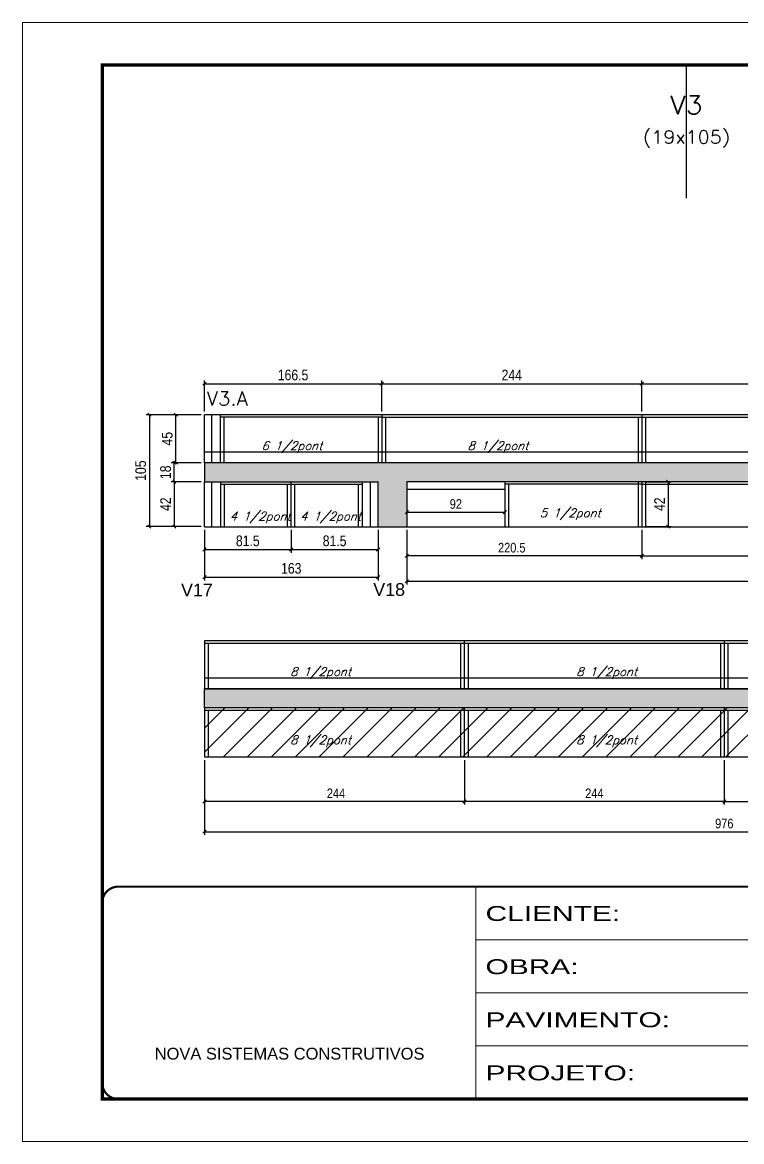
# Model space of a CAD drawing. Extents: x -10448 to -1189, y -11772 to 17235.
# Drawn here: x -5680 to -5005, y 14646 to 15696 of the extents above; entities that cross this region are included whole.
import ezdxf
from ezdxf.enums import TextEntityAlignment as Align

# ---------------------------------------------------------------- set-up
doc = ezdxf.new("R2010")
doc.units = 0
for name, pattern in [('CONTINUO', [0]), ('DASHED', [0.75, 0.5, -0.25]), ('HIDDEN', [0.375, 0.25, -0.125])]:
    doc.linetypes.add(name, pattern=pattern)
for name, color, linetype in [('5', 5, 'Continuous'), ('COTA', 241, 'Continuous'), ('Painéis', 200, 'Continuous'), ('Reaproveitamento', 251, 'Continuous'), ('SARR_2.2x7', 40, 'Continuous'), ('SARR_3.5x7', 81, 'Continuous'), ('texto', 7, 'Continuous'), ('Texto de Titulo', 7, 'Continuous'), ('Texto Qtd Sarr', 242, 'Continuous')]:
    doc.layers.add(name, color=color, linetype=linetype)
for name, color, linetype, lineweight in [('Folhas', 255, 'Continuous', 9), ('SARRAFO DE PRESSAO', 251, 'DASHED', 9), ('Texto Seção', 7, 'Continuous', 15)]:
    doc.layers.add(name, color=color, linetype=linetype, lineweight=lineweight)
doc.styles.add('ARIAL', font='arial.ttf')
doc.styles.add('COTA TECNICA', font='techl___.ttf', dxfattribs={"height": 10})
doc.styles.add('COTA TECNICA-50', font='techl___.ttf', dxfattribs={"height": 9})
doc.styles.add('REGUA-120', font='ROMANS.shx', dxfattribs={"height": 15})
doc.styles.add('Romans', font='romans.shx')
doc.styles.get("Standard").update_dxf_attribs({"font": 'arial.ttf'})
doc.styles.add('Tecnologia', font='')
doc.styles.get('Tecnologia').set_extended_font_data('Forgotten Futurist')
doc.dimstyles.new('COTA PAINEL-50', dxfattribs={"dimtxt": 9, "dimasz": 3, "dimexe": 3, "dimexo": 3, "dimgap": 3, "dimtad": 1, "dimdec": 1, "dimzin": 12, "dimdsep": 46, "dimtxsty": 'COTA TECNICA-50', "dimblk1": 'OBLIQUE', "dimblk2": 'OBLIQUE', "dimsah": 1, "dimcen": 0.9, "dimclrd": 4, "dimclre": 4, "dimclrt": 240, "dimadec": 1, "dimazin": 3, "dimtfac": 1, "dimtdec": 1, "dimtmove": 0, "dimatfit": 3, "dimfxl": 1, "dimtolj": 1, "dimtzin": 12, "dimarcsym": 0})
doc.dimstyles.new('PAINEL', dxfattribs={"dimtxt": 10, "dimasz": 3, "dimexe": 3, "dimexo": 3, "dimgap": 3, "dimtad": 1, "dimdec": 1, "dimzin": 12, "dimdsep": 46, "dimtxsty": 'COTA TECNICA', "dimblk1": 'OBLIQUE', "dimblk2": 'OBLIQUE', "dimsah": 1, "dimcen": 0.9, "dimclrd": 4, "dimclre": 4, "dimclrt": 240, "dimadec": 1, "dimazin": 3, "dimtfac": 1, "dimtdec": 1, "dimtmove": 0, "dimatfit": 3, "dimfxl": 1, "dimtolj": 1, "dimtzin": 12, "dimarcsym": 0})

# ---------------------------------------------------------------- blocks, each defined once
blk = doc.blocks.new('9999999999')
at = {"color": 30, "linetype": 'CONTINUO'}
for p, q in [((98564.6, 34230.2), (98564.6, 34429.4)), ((98564.6, 34379.6), (99584, 34379.6)), ((98564.6, 34329.8), (99488, 34329.8)), ((98564.6, 34280), (99488, 34280))]:
    blk.add_line(p, q, dxfattribs=at)
at = {"color": 30, "linetype": 'CONTINUO', "const_width": 2}
blk.add_lwpolyline([(99584, 34230.2), (99584, 34414.4, 0.414214), (99569, 34429.4), (98229, 34429.4, 0.414214), (98214, 34414.4), (98214, 34245.2, 0.414214), (98229, 34230.2), (99584, 34230.2)], format="xyb", dxfattribs=at)
at = {"layer": 'Folhas'}
blk.add_lwpolyline([(98139, 34190.2), (99624, 34190.2), (99624, 35240.2), (98139, 35240.2)], close=True, dxfattribs=at)
at = {"layer": 'Folhas', "color": 30, "const_width": 3}
blk.add_lwpolyline([(98214, 34230.2), (99584, 34230.2), (99584, 35200.2), (98214, 35200.2)], close=True, dxfattribs=at)
at = {"color": 7, "linetype": 'Continuous', "ltscale": 5, "style": 'ARIAL'}
blk.add_text('NOVA SISTEMAS CONSTRUTIVOS', height=11.059, dxfattribs=at).set_placement((98263.2, 34267.2))
at = {"layer": 'Folhas', "color": 7, "style": 'Tecnologia', "width": 1.5}
for s, p in [('CLIENTE:', (98573.7, 34397.2)), ('OBRA:', (98573.7, 34347.3)), ('PAVIMENTO:', (98573.7, 34297.5)), ('PROJETO:', (98573.7, 34247.7))]:
    blk.add_text(s, height=14, dxfattribs=at).set_placement(p)
blk = doc.blocks.new('titulo1')
at = {"layer": 'Defpoints', "color": 252, "linetype": 'HIDDEN', "ltscale": 2}
blk.add_line((0, 0), (0, 125), dxfattribs=at)
at = {"layer": 'Defpoints', "style": 'Romans', "oblique": 15}
blk.add_attdef('FOLHA', text='', height=10, dxfattribs=at).set_placement((0, 15.6), align=Align.MIDDLE_CENTER)
at = {"layer": 'Texto Qtd Sarr', "color": 3, "style": 'Romans', "oblique": 15}
for tag, height, p in [('TITULO', 17, (0, 71.4)), ('SEÇÃO', 12, (0, 41.5))]:
    blk.add_attdef(tag, text='', height=height, dxfattribs=at).set_placement(p, align=Align.MIDDLE_CENTER)
blk = doc.blocks.new('_Oblique')
at = {"color": 0, "linetype": 'ByBlock', "lineweight": -2}
blk.add_line((-0.5, -0.5), (0.5, 0.5), dxfattribs=at)
blk = doc.blocks.new('*D97')
at = {"layer": 'COTA', "color": 4, "linetype": 'ByBlock', "lineweight": -2, "transparency": 16777216}
for p, q in [((-5508.9, 15219.6), (-5508.9, 15172.2)), ((-5345.9, 15219.6), (-5345.9, 15172.2)), ((-5508.9, 15175.2), (-5345.9, 15175.2))]:
    blk.add_line(p, q, dxfattribs=at)
at = {"layer": 'Defpoints', "color": 0, "linetype": 'ByBlock', "transparency": 16777216}
for p in [(-5508.9, 15222.6), (-5345.9, 15222.6), (-5345.9, 15175.2)]:
    blk.add_point(p, dxfattribs=at)
at = {"layer": 'COTA', "color": 4, "linetype": 'ByBlock', "lineweight": -2, "transparency": 16777216, "xscale": 3, "yscale": 3, "zscale": 3, "rotation": 180}
blk.add_blockref('_Oblique', (-5508.9, 15175.2), dxfattribs=at)
at = {"layer": 'COTA', "color": 4, "linetype": 'ByBlock', "lineweight": -2, "transparency": 16777216, "xscale": 3, "yscale": 3, "zscale": 3}
blk.add_blockref('_Oblique', (-5345.9, 15175.2), dxfattribs=at)
at = {"layer": 'COTA', "color": 240, "linetype": 'ByBlock', "transparency": 16777216, "insert": (-5427.4, 15183.4), "char_height": 10, "attachment_point": 5, "style": 'COTA TECNICA'}
blk.add_mtext('\\A1;163', dxfattribs=at)
blk = doc.blocks.new('*D85')
at = {"layer": 'COTA', "color": 4, "linetype": 'ByBlock', "lineweight": -2, "transparency": 16777216}
for p, q in [((-5511.9, 15264.6), (-5540.2, 15264.6)), ((-5537.2, 15264.6), (-5537.2, 15222.6)), ((-5511.9, 15222.6), (-5540.2, 15222.6))]:
    blk.add_line(p, q, dxfattribs=at)
at = {"layer": 'Defpoints', "color": 0, "linetype": 'ByBlock', "transparency": 16777216}
for p in [(-5508.9, 15264.6), (-5537.2, 15222.6), (-5508.9, 15222.6)]:
    blk.add_point(p, dxfattribs=at)
at = {"layer": 'COTA', "color": 4, "linetype": 'ByBlock', "lineweight": -2, "transparency": 16777216, "xscale": 3, "yscale": 3, "zscale": 3}
for p, rotation in [((-5537.2, 15264.6), 90), ((-5537.2, 15222.6), 270)]:
    blk.add_blockref('_Oblique', p, dxfattribs=dict(at, rotation=rotation))
at = {"layer": 'COTA', "color": 240, "linetype": 'ByBlock', "transparency": 16777216, "insert": (-5545.3, 15243.6), "char_height": 10, "attachment_point": 5, "rotation": 90, "style": 'COTA TECNICA'}
blk.add_mtext('\\A1;42', dxfattribs=at)
blk = doc.blocks.new('*D86')
at = {"layer": 'COTA', "color": 4, "linetype": 'ByBlock', "lineweight": -2, "transparency": 16777216}
for p, q in [((-5511.9, 15282.6), (-5540.2, 15282.6)), ((-5537.2, 15264.6), (-5537.2, 15282.6)), ((-5511.9, 15264.6), (-5540.2, 15264.6))]:
    blk.add_line(p, q, dxfattribs=at)
at = {"layer": 'Defpoints', "color": 0, "linetype": 'ByBlock', "transparency": 16777216}
for p in [(-5537.2, 15282.6), (-5508.9, 15282.6), (-5508.9, 15264.6)]:
    blk.add_point(p, dxfattribs=at)
at = {"layer": 'COTA', "color": 4, "linetype": 'ByBlock', "lineweight": -2, "transparency": 16777216, "xscale": 3, "yscale": 3, "zscale": 3}
for p, rotation in [((-5537.2, 15282.6), 90), ((-5537.2, 15264.6), 270)]:
    blk.add_blockref('_Oblique', p, dxfattribs=dict(at, rotation=rotation))
at = {"layer": 'COTA', "color": 240, "linetype": 'ByBlock', "transparency": 16777216, "insert": (-5545.3, 15273.6), "char_height": 10, "attachment_point": 5, "rotation": 90, "style": 'COTA TECNICA'}
blk.add_mtext('\\A1;18', dxfattribs=at)
blk = doc.blocks.new('*D87')
at = {"layer": 'COTA', "color": 4, "linetype": 'ByBlock', "lineweight": -2, "transparency": 16777216}
for p, q in [((-5511.9, 15327.6), (-5563.6, 15327.6)), ((-5560.6, 15327.6), (-5560.6, 15222.6)), ((-5511.9, 15222.6), (-5563.6, 15222.6))]:
    blk.add_line(p, q, dxfattribs=at)
at = {"layer": 'Defpoints', "color": 0, "linetype": 'ByBlock', "transparency": 16777216}
for p in [(-5508.9, 15327.6), (-5560.6, 15222.6), (-5508.9, 15222.6)]:
    blk.add_point(p, dxfattribs=at)
at = {"layer": 'COTA', "color": 4, "linetype": 'ByBlock', "lineweight": -2, "transparency": 16777216, "xscale": 3, "yscale": 3, "zscale": 3}
for p, rotation in [((-5560.6, 15327.6), 90), ((-5560.6, 15222.6), 270)]:
    blk.add_blockref('_Oblique', p, dxfattribs=dict(at, rotation=rotation))
at = {"layer": 'COTA', "color": 240, "linetype": 'ByBlock', "transparency": 16777216, "insert": (-5568.7, 15275.1), "char_height": 10, "attachment_point": 5, "rotation": 90, "style": 'COTA TECNICA'}
blk.add_mtext('\\A1;105', dxfattribs=at)
blk = doc.blocks.new('*D88')
at = {"layer": 'COTA', "color": 4, "linetype": 'ByBlock', "lineweight": -2, "transparency": 16777216}
for p, q in [((-5098.4, 15219.6), (-5098.4, 15192.2)), ((-4854.4, 15219.6), (-4854.4, 15192.2)), ((-5098.4, 15195.2), (-4854.4, 15195.2))]:
    blk.add_line(p, q, dxfattribs=at)
at = {"layer": 'Defpoints', "color": 0, "linetype": 'ByBlock', "transparency": 16777216}
for p in [(-5098.4, 15222.6), (-4854.4, 15222.6), (-4854.4, 15195.2)]:
    blk.add_point(p, dxfattribs=at)
at = {"layer": 'COTA', "color": 4, "linetype": 'ByBlock', "lineweight": -2, "transparency": 16777216, "xscale": 3, "yscale": 3, "zscale": 3, "rotation": 180}
blk.add_blockref('_Oblique', (-5098.4, 15195.2), dxfattribs=at)
at = {"layer": 'COTA', "color": 4, "linetype": 'ByBlock', "lineweight": -2, "transparency": 16777216, "xscale": 3, "yscale": 3, "zscale": 3}
blk.add_blockref('_Oblique', (-4854.4, 15195.2), dxfattribs=at)
at = {"layer": 'COTA', "color": 240, "linetype": 'ByBlock', "transparency": 16777216, "insert": (-4976.4, 15202.8), "char_height": 9, "attachment_point": 5, "style": 'COTA TECNICA-50'}
blk.add_mtext('\\A1;244', dxfattribs=at)
blk = doc.blocks.new('*D89')
at = {"layer": 'COTA', "color": 4, "linetype": 'ByBlock', "lineweight": -2, "transparency": 16777216}
for p, q in [((-5318.9, 15219.6), (-5318.9, 15192.2)), ((-5098.4, 15219.6), (-5098.4, 15192.2)), ((-5098.4, 15195.2), (-5318.9, 15195.2))]:
    blk.add_line(p, q, dxfattribs=at)
at = {"layer": 'Defpoints', "color": 0, "linetype": 'ByBlock', "transparency": 16777216}
for p in [(-5318.9, 15222.6), (-5098.4, 15222.6), (-5318.9, 15195.2)]:
    blk.add_point(p, dxfattribs=at)
at = {"layer": 'COTA', "color": 4, "linetype": 'ByBlock', "lineweight": -2, "transparency": 16777216, "xscale": 3, "yscale": 3, "zscale": 3, "rotation": 180}
blk.add_blockref('_Oblique', (-5318.9, 15195.2), dxfattribs=at)
at = {"layer": 'COTA', "color": 4, "linetype": 'ByBlock', "lineweight": -2, "transparency": 16777216, "xscale": 3, "yscale": 3, "zscale": 3}
blk.add_blockref('_Oblique', (-5098.4, 15195.2), dxfattribs=at)
at = {"layer": 'COTA', "color": 240, "linetype": 'ByBlock', "transparency": 16777216, "insert": (-5220.4, 15202.8), "char_height": 9, "attachment_point": 5, "style": 'COTA TECNICA-50'}
blk.add_mtext('\\A1;220.5', dxfattribs=at)
blk = doc.blocks.new('*D90')
at = {"layer": 'COTA', "color": 4, "linetype": 'ByBlock', "lineweight": -2, "transparency": 16777216}
for p, q in [((-5508.9, 15003.6), (-5508.9, 14961.8)), ((-5264.9, 15003.6), (-5264.9, 14961.8)), ((-5264.9, 14964.8), (-5508.9, 14964.8))]:
    blk.add_line(p, q, dxfattribs=at)
at = {"layer": 'Defpoints', "color": 0, "linetype": 'ByBlock', "transparency": 16777216}
for p in [(-5508.9, 15006.6), (-5264.9, 15006.6), (-5508.9, 14964.8)]:
    blk.add_point(p, dxfattribs=at)
at = {"layer": 'COTA', "color": 4, "linetype": 'ByBlock', "lineweight": -2, "transparency": 16777216, "xscale": 3, "yscale": 3, "zscale": 3, "rotation": 180}
blk.add_blockref('_Oblique', (-5508.9, 14964.8), dxfattribs=at)
at = {"layer": 'COTA', "color": 4, "linetype": 'ByBlock', "lineweight": -2, "transparency": 16777216, "xscale": 3, "yscale": 3, "zscale": 3}
blk.add_blockref('_Oblique', (-5264.9, 14964.8), dxfattribs=at)
at = {"layer": 'COTA', "color": 240, "linetype": 'ByBlock', "transparency": 16777216, "insert": (-5385.4, 14972.4), "char_height": 9, "attachment_point": 5, "style": 'COTA TECNICA-50'}
blk.add_mtext('\\A1;244', dxfattribs=at)
blk = doc.blocks.new('*D91')
at = {"layer": 'COTA', "color": 4, "linetype": 'ByBlock', "lineweight": -2, "transparency": 16777216}
for p, q in [((-5020.9, 15003.6), (-5020.9, 14961.8)), ((-4776.9, 15003.6), (-4776.9, 14961.8)), ((-5020.9, 14964.8), (-4776.9, 14964.8))]:
    blk.add_line(p, q, dxfattribs=at)
at = {"layer": 'Defpoints', "color": 0, "linetype": 'ByBlock', "transparency": 16777216}
for p in [(-5020.9, 15006.6), (-4776.9, 15006.6), (-4776.9, 14964.8)]:
    blk.add_point(p, dxfattribs=at)
at = {"layer": 'COTA', "color": 4, "linetype": 'ByBlock', "lineweight": -2, "transparency": 16777216, "xscale": 3, "yscale": 3, "zscale": 3, "rotation": 180}
blk.add_blockref('_Oblique', (-5020.9, 14964.8), dxfattribs=at)
at = {"layer": 'COTA', "color": 4, "linetype": 'ByBlock', "lineweight": -2, "transparency": 16777216, "xscale": 3, "yscale": 3, "zscale": 3}
blk.add_blockref('_Oblique', (-4776.9, 14964.8), dxfattribs=at)
at = {"layer": 'COTA', "color": 240, "linetype": 'ByBlock', "transparency": 16777216, "insert": (-4898.9, 14972.4), "char_height": 9, "attachment_point": 5, "style": 'COTA TECNICA-50'}
blk.add_mtext('\\A1;244', dxfattribs=at)
blk = doc.blocks.new('*D92')
at = {"layer": 'COTA', "color": 4, "linetype": 'ByBlock', "lineweight": -2, "transparency": 16777216}
for p, q in [((-5264.9, 15003.6), (-5264.9, 14961.8)), ((-5020.9, 15003.6), (-5020.9, 14961.8)), ((-5020.9, 14964.8), (-5264.9, 14964.8))]:
    blk.add_line(p, q, dxfattribs=at)
at = {"layer": 'Defpoints', "color": 0, "linetype": 'ByBlock', "transparency": 16777216}
for p in [(-5264.9, 15006.6), (-5020.9, 15006.6), (-5264.9, 14964.8)]:
    blk.add_point(p, dxfattribs=at)
at = {"layer": 'COTA', "color": 4, "linetype": 'ByBlock', "lineweight": -2, "transparency": 16777216, "xscale": 3, "yscale": 3, "zscale": 3, "rotation": 180}
blk.add_blockref('_Oblique', (-5264.9, 14964.8), dxfattribs=at)
at = {"layer": 'COTA', "color": 4, "linetype": 'ByBlock', "lineweight": -2, "transparency": 16777216, "xscale": 3, "yscale": 3, "zscale": 3}
blk.add_blockref('_Oblique', (-5020.9, 14964.8), dxfattribs=at)
at = {"layer": 'COTA', "color": 240, "linetype": 'ByBlock', "transparency": 16777216, "insert": (-5142.9, 14972.4), "char_height": 9, "attachment_point": 5, "style": 'COTA TECNICA-50'}
blk.add_mtext('\\A1;244', dxfattribs=at)
blk = doc.blocks.new('*D99')
at = {"layer": 'COTA', "color": 4, "linetype": 'ByBlock', "lineweight": -2, "transparency": 16777216}
for p, q in [((-5508.9, 15003.6), (-5508.9, 14933.4)), ((-4532.9, 15003.6), (-4532.9, 14933.4)), ((-5508.9, 14936.4), (-4532.9, 14936.4))]:
    blk.add_line(p, q, dxfattribs=at)
at = {"layer": 'Defpoints', "color": 0, "linetype": 'ByBlock', "transparency": 16777216}
for p in [(-5508.9, 15006.6), (-4532.9, 15006.6), (-4532.9, 14936.4)]:
    blk.add_point(p, dxfattribs=at)
at = {"layer": 'COTA', "color": 4, "linetype": 'ByBlock', "lineweight": -2, "transparency": 16777216, "xscale": 3, "yscale": 3, "zscale": 3, "rotation": 180}
blk.add_blockref('_Oblique', (-5508.9, 14936.4), dxfattribs=at)
at = {"layer": 'COTA', "color": 4, "linetype": 'ByBlock', "lineweight": -2, "transparency": 16777216, "xscale": 3, "yscale": 3, "zscale": 3}
blk.add_blockref('_Oblique', (-4532.9, 14936.4), dxfattribs=at)
at = {"layer": 'COTA', "color": 240, "linetype": 'ByBlock', "transparency": 16777216, "insert": (-5020.9, 14944), "char_height": 9, "attachment_point": 5, "style": 'COTA TECNICA-50'}
blk.add_mtext('\\A1;976', dxfattribs=at)
blk = doc.blocks.new('*D100')
at = {"layer": 'COTA', "color": 4, "linetype": 'ByBlock', "lineweight": -2, "transparency": 16777216}
for p, q in [((-5318.9, 15219.6), (-5318.9, 15168.3)), ((-4366.4, 15215.6), (-4366.4, 15168.3)), ((-5318.9, 15171.3), (-4366.4, 15171.3))]:
    blk.add_line(p, q, dxfattribs=at)
at = {"layer": 'Defpoints', "color": 0, "linetype": 'ByBlock', "transparency": 16777216}
for p in [(-5318.9, 15222.6), (-4366.4, 15218.6), (-4366.4, 15171.3)]:
    blk.add_point(p, dxfattribs=at)
at = {"layer": 'COTA', "color": 4, "linetype": 'ByBlock', "lineweight": -2, "transparency": 16777216, "xscale": 3, "yscale": 3, "zscale": 3, "rotation": 180}
blk.add_blockref('_Oblique', (-5318.9, 15171.3), dxfattribs=at)
at = {"layer": 'COTA', "color": 4, "linetype": 'ByBlock', "lineweight": -2, "transparency": 16777216, "xscale": 3, "yscale": 3, "zscale": 3}
blk.add_blockref('_Oblique', (-4366.4, 15171.3), dxfattribs=at)
at = {"layer": 'COTA', "color": 240, "linetype": 'ByBlock', "transparency": 16777216, "insert": (-4842.7, 15178.9), "char_height": 9, "attachment_point": 5, "style": 'COTA TECNICA-50'}
blk.add_mtext('\\A1;952.5', dxfattribs=at)
blk = doc.blocks.new('*D103')
at = {"layer": 'COTA', "color": 4, "linetype": 'ByBlock', "lineweight": -2, "transparency": 16777216}
for p, q in [((-5318.9, 15240.6), (-5318.9, 15233.2)), ((-5318.9, 15236.2), (-5226.9, 15236.2)), ((-5226.9, 15238.6), (-5226.9, 15233.2))]:
    blk.add_line(p, q, dxfattribs=at)
at = {"layer": 'Defpoints', "color": 0, "linetype": 'ByBlock', "transparency": 16777216}
for p in [(-5318.9, 15243.6), (-5226.9, 15241.6), (-5226.9, 15236.2)]:
    blk.add_point(p, dxfattribs=at)
at = {"layer": 'COTA', "color": 4, "linetype": 'ByBlock', "lineweight": -2, "transparency": 16777216, "xscale": 3, "yscale": 3, "zscale": 3, "rotation": 180}
blk.add_blockref('_Oblique', (-5318.9, 15236.2), dxfattribs=at)
at = {"layer": 'COTA', "color": 4, "linetype": 'ByBlock', "lineweight": -2, "transparency": 16777216, "xscale": 3, "yscale": 3, "zscale": 3}
blk.add_blockref('_Oblique', (-5226.9, 15236.2), dxfattribs=at)
at = {"layer": 'COTA', "color": 240, "linetype": 'ByBlock', "transparency": 16777216, "insert": (-5272.9, 15243.8), "char_height": 9, "attachment_point": 5, "style": 'COTA TECNICA-50'}
blk.add_mtext('\\A1;92', dxfattribs=at)
blk = doc.blocks.new('*D104')
at = {"layer": 'COTA', "color": 4, "lineweight": -2, "transparency": 16777216}
for p, q in [((-5508.9, 15219.6), (-5508.9, 15198.1)), ((-5427.4, 15219.6), (-5427.4, 15198.1)), ((-5508.9, 15201.1), (-5427.4, 15201.1))]:
    blk.add_line(p, q, dxfattribs=at)
at = {"layer": 'Defpoints', "color": 0, "transparency": 16777216}
for p in [(-5508.9, 15222.6), (-5427.4, 15222.6), (-5427.4, 15201.1)]:
    blk.add_point(p, dxfattribs=at)
at = {"layer": 'COTA', "color": 4, "lineweight": -2, "transparency": 16777216, "xscale": 3, "yscale": 3, "zscale": 3, "rotation": 180}
blk.add_blockref('_Oblique', (-5508.9, 15201.1), dxfattribs=at)
at = {"layer": 'COTA', "color": 4, "lineweight": -2, "transparency": 16777216, "xscale": 3, "yscale": 3, "zscale": 3}
blk.add_blockref('_Oblique', (-5427.4, 15201.1), dxfattribs=at)
at = {"layer": 'COTA', "color": 240, "transparency": 16777216, "insert": (-5468.2, 15209.2), "char_height": 10, "attachment_point": 5, "style": 'COTA TECNICA'}
blk.add_mtext('\\A1;81.5', dxfattribs=at)
blk = doc.blocks.new('*D105')
at = {"layer": 'COTA', "color": 4, "lineweight": -2, "transparency": 16777216}
for p, q in [((-5427.4, 15219.6), (-5427.4, 15198.1)), ((-5345.9, 15219.6), (-5345.9, 15198.1)), ((-5427.4, 15201.1), (-5345.9, 15201.1))]:
    blk.add_line(p, q, dxfattribs=at)
at = {"layer": 'Defpoints', "color": 0, "transparency": 16777216}
for p in [(-5427.4, 15222.6), (-5345.9, 15222.6), (-5345.9, 15201.1)]:
    blk.add_point(p, dxfattribs=at)
at = {"layer": 'COTA', "color": 4, "lineweight": -2, "transparency": 16777216, "xscale": 3, "yscale": 3, "zscale": 3, "rotation": 180}
blk.add_blockref('_Oblique', (-5427.4, 15201.1), dxfattribs=at)
at = {"layer": 'COTA', "color": 4, "lineweight": -2, "transparency": 16777216, "xscale": 3, "yscale": 3, "zscale": 3}
blk.add_blockref('_Oblique', (-5345.9, 15201.1), dxfattribs=at)
at = {"layer": 'COTA', "color": 240, "transparency": 16777216, "insert": (-5386.7, 15209.2), "char_height": 10, "attachment_point": 5, "style": 'COTA TECNICA'}
blk.add_mtext('\\A1;81.5', dxfattribs=at)
blk = doc.blocks.new('*D119')
at = {"layer": 'COTA', "color": 4, "lineweight": -2, "transparency": 16777216}
for p, q in [((-5511.9, 15327.6), (-5538.7, 15327.6)), ((-5535.7, 15282.6), (-5535.7, 15327.6)), ((-5511.9, 15282.6), (-5538.7, 15282.6))]:
    blk.add_line(p, q, dxfattribs=at)
at = {"layer": 'Defpoints', "color": 0, "transparency": 16777216}
for p in [(-5535.7, 15327.6), (-5508.9, 15327.6), (-5508.9, 15282.6)]:
    blk.add_point(p, dxfattribs=at)
at = {"layer": 'COTA', "color": 4, "lineweight": -2, "transparency": 16777216, "xscale": 3, "yscale": 3, "zscale": 3}
for p, rotation in [((-5535.7, 15327.6), 90), ((-5535.7, 15282.6), 270)]:
    blk.add_blockref('_Oblique', p, dxfattribs=dict(at, rotation=rotation))
at = {"layer": 'COTA', "color": 240, "transparency": 16777216, "insert": (-5543.8, 15305.1), "char_height": 10, "attachment_point": 5, "rotation": 90, "style": 'COTA TECNICA'}
blk.add_mtext('\\A1;45', dxfattribs=at)
blk = doc.blocks.new('*D124')
at = {"layer": 'COTA', "color": 4, "lineweight": -2, "transparency": 16777216}
for p, q in [((-5095.4, 15264.6), (-5070.7, 15264.6)), ((-5073.7, 15264.6), (-5073.7, 15222.6)), ((-5095.4, 15222.6), (-5070.7, 15222.6))]:
    blk.add_line(p, q, dxfattribs=at)
at = {"layer": 'Defpoints', "color": 0, "transparency": 16777216}
for p in [(-5098.4, 15264.6), (-5098.4, 15222.6), (-5073.7, 15222.6)]:
    blk.add_point(p, dxfattribs=at)
at = {"layer": 'COTA', "color": 4, "lineweight": -2, "transparency": 16777216, "xscale": 3, "yscale": 3, "zscale": 3}
for p, rotation in [((-5073.7, 15264.6), 90), ((-5073.7, 15222.6), 270)]:
    blk.add_blockref('_Oblique', p, dxfattribs=dict(at, rotation=rotation))
at = {"layer": 'COTA', "color": 240, "transparency": 16777216, "insert": (-5081.7, 15243.6), "char_height": 10, "attachment_point": 5, "rotation": 90, "style": 'COTA TECNICA'}
blk.add_mtext('\\A1;42', dxfattribs=at)
blk = doc.blocks.new('*D125')
at = {"layer": 'COTA', "color": 4, "lineweight": -2, "transparency": 16777216}
for p, q in [((-5508.9, 15330.6), (-5508.9, 15359.7)), ((-5508.9, 15356.7), (-5342.4, 15356.7)), ((-5342.4, 15330.6), (-5342.4, 15359.7))]:
    blk.add_line(p, q, dxfattribs=at)
at = {"layer": 'Defpoints', "color": 0, "transparency": 16777216}
for p in [(-5342.4, 15356.7), (-5508.9, 15327.6), (-5342.4, 15327.6)]:
    blk.add_point(p, dxfattribs=at)
at = {"layer": 'COTA', "color": 4, "lineweight": -2, "transparency": 16777216, "xscale": 3, "yscale": 3, "zscale": 3, "rotation": 180}
blk.add_blockref('_Oblique', (-5508.9, 15356.7), dxfattribs=at)
at = {"layer": 'COTA', "color": 4, "lineweight": -2, "transparency": 16777216, "xscale": 3, "yscale": 3, "zscale": 3}
blk.add_blockref('_Oblique', (-5342.4, 15356.7), dxfattribs=at)
at = {"layer": 'COTA', "color": 240, "transparency": 16777216, "insert": (-5425.7, 15364.8), "char_height": 10, "attachment_point": 5, "style": 'COTA TECNICA'}
blk.add_mtext('\\A1;166.5', dxfattribs=at)
blk = doc.blocks.new('*D126')
at = {"layer": 'COTA', "color": 4, "lineweight": -2, "transparency": 16777216}
for p, q in [((-5342.4, 15330.6), (-5342.4, 15359.7)), ((-5342.4, 15356.7), (-5098.4, 15356.7)), ((-5098.4, 15330.6), (-5098.4, 15359.7))]:
    blk.add_line(p, q, dxfattribs=at)
at = {"layer": 'Defpoints', "color": 0, "transparency": 16777216}
for p in [(-5098.4, 15356.7), (-5342.4, 15327.6), (-5098.4, 15327.6)]:
    blk.add_point(p, dxfattribs=at)
at = {"layer": 'COTA', "color": 4, "lineweight": -2, "transparency": 16777216, "xscale": 3, "yscale": 3, "zscale": 3, "rotation": 180}
blk.add_blockref('_Oblique', (-5342.4, 15356.7), dxfattribs=at)
at = {"layer": 'COTA', "color": 4, "lineweight": -2, "transparency": 16777216, "xscale": 3, "yscale": 3, "zscale": 3}
blk.add_blockref('_Oblique', (-5098.4, 15356.7), dxfattribs=at)
at = {"layer": 'COTA', "color": 240, "transparency": 16777216, "insert": (-5220.4, 15364.8), "char_height": 10, "attachment_point": 5, "style": 'COTA TECNICA'}
blk.add_mtext('\\A1;244', dxfattribs=at)
blk = doc.blocks.new('*D127')
at = {"layer": 'COTA', "color": 4, "lineweight": -2, "transparency": 16777216}
for p, q in [((-5098.4, 15330.6), (-5098.4, 15359.7)), ((-5098.4, 15356.7), (-4854.4, 15356.7)), ((-4854.4, 15330.6), (-4854.4, 15359.7))]:
    blk.add_line(p, q, dxfattribs=at)
at = {"layer": 'Defpoints', "color": 0, "transparency": 16777216}
for p in [(-4854.4, 15356.7), (-5098.4, 15327.6), (-4854.4, 15327.6)]:
    blk.add_point(p, dxfattribs=at)
at = {"layer": 'COTA', "color": 4, "lineweight": -2, "transparency": 16777216, "xscale": 3, "yscale": 3, "zscale": 3, "rotation": 180}
blk.add_blockref('_Oblique', (-5098.4, 15356.7), dxfattribs=at)
at = {"layer": 'COTA', "color": 4, "lineweight": -2, "transparency": 16777216, "xscale": 3, "yscale": 3, "zscale": 3}
blk.add_blockref('_Oblique', (-4854.4, 15356.7), dxfattribs=at)
at = {"layer": 'COTA', "color": 240, "transparency": 16777216, "insert": (-4976.4, 15364.8), "char_height": 10, "attachment_point": 5, "style": 'COTA TECNICA'}
blk.add_mtext('\\A1;244', dxfattribs=at)

msp = doc.modelspace()

# ---------------------------------------------------------------- hatches: boundary and pattern name
at = {"layer": 'COTA', "linetype": 'ByBlock'}
h = msp.add_hatch(dxfattribs=at)
h.set_pattern_fill('AR-CONC', color=256, scale=0.03)
h.paths.add_polyline_path([(-4366.4, 15282.56), (-5508.94, 15282.56), (-5508.94, 15264.56), (-5345.94, 15264.56), (-5345.94, 15222.56), (-5318.9, 15222.56), (-5318.9, 15264.56), (-4854.4, 15264.56), (-4366.4, 15264.56)])
h = msp.add_hatch(dxfattribs=at)
h.set_pattern_fill('AR-CONC', color=256, scale=0.03)
h.set_pattern_definition([(50, (-136299.2827, -17247.257), (5.46554007, -0.47817257), [0.5715, -6.2865]), (355, (-136299.2827, -17247.257), (-1.05730264, 5.73170536), [0.4572, -5.02921753]), (100.4514447, (-136298.827, -17247.297), (4.40823741, 5.25353256), [0.48570026, -5.34270734]), (46.1842, (-136299.283, -17245.733), (8.13237123, -1.26126984), [0.85725, -9.42975]), (96.6355576, (-136298.605, -17245.838), (7.122124, 7.42278374), [0.7285507, -8.01406824]), (351.184151, (-136299.283, -17245.733), (7.122124, 7.42278374), [0.685799, -7.54379196]), (21, (-136298.5207, -17246.114), (4.54843174, -3.06795595), [0.5715, -6.2865]), (326, (-136298.5207, -17246.114), (1.85406085, 5.52563898), [0.4572, -5.0292]), (71.451445, (-136298.1417, -17246.37), (6.40249258, 2.45768307), [0.48570026, -5.34269813]), (37.5, (-136299.2827, -17247.2571), (0.092658098, 2.536651166), [0, -4.96824, 0, -5.1054, 0, -5.04825]), (7.5, (-136299.2827, -17247.257), (2.004589875, 3.005417245), [0, -2.91084, 0, -4.85394, 0, -1.92405]), (327.5, (-136300.982, -17247.2571), (4.067717855, -0.17186232), [0, -1.905, 0, -5.9436, 0, -7.8867]), (317.5, (-136301.744, -17247.257), (4.44387544, 0.76279473), [0, -2.4765, 0, -3.94716, 0, -5.6007])])
h.paths.add_polyline_path([(-4532.94, 15052.57), (-4532.94, 15070.57), (-5508.94, 15070.57), (-5508.94, 15052.57)])
at = {"layer": 'Reaproveitamento'}
h = msp.add_hatch(dxfattribs=at)
h.set_pattern_fill('ANSI31', color=256, scale=5)
h.paths.add_polyline_path([(-5264.94, 15052.57), (-5508.94, 15052.57), (-5508.94, 15006.57), (-5264.94, 15006.57)])
h = msp.add_hatch(dxfattribs=at)
h.set_pattern_fill('ANSI31', color=256, scale=5)
h.paths.add_polyline_path([(-5020.94, 15052.57), (-5264.94, 15052.57), (-5264.94, 15006.57), (-5020.94, 15006.57)])
h = msp.add_hatch(dxfattribs=at)
h.set_pattern_fill('ANSI31', color=256, scale=5)
h.paths.add_polyline_path([(-4776.94, 15052.57), (-5020.94, 15052.57), (-5020.94, 15006.57), (-4776.94, 15006.57)])

# ---------------------------------------------------------------- linework, layer by layer
at = {"layer": 'COTA', "linetype": 'ByBlock'}
for p, q in [((-5508.94, 15282.56), (-5508.94, 15264.56)), ((-5345.94, 15222.56), (-5318.9, 15222.56)), ((-4532.94, 15070.57), (-5508.94, 15070.57)), ((-5508.94, 15052.57), (-5508.94, 15070.57))]:
    msp.add_line(p, q, dxfattribs=at)
at = {"layer": 'Painéis'}
for p, q in [((-4366.4, 15327.56), (-5508.94, 15327.56)), ((-5508.94, 15282.56), (-5508.94, 15327.56)), ((-4366.4, 15292.56), (-5508.94, 15292.56)), ((-4366.4, 15282.56), (-5508.94, 15282.56)), ((-5427.44, 15222.56), (-5427.44, 15264.56))]:
    msp.add_line(p, q, dxfattribs=at)
at = {"layer": 'Painéis', "linetype": 'Continuous'}
for p, q in [((-5342.4, 15327.56), (-5342.4, 15282.56)), ((-5098.4, 15327.56), (-5098.4, 15282.56)), ((-5318.9, 15264.56), (-5318.9, 15222.56)), ((-5098.4, 15264.56), (-5098.4, 15222.56)), ((-5318.9, 15222.56), (-4854.4, 15222.56)), ((-5508.94, 15115.57), (-5508.94, 15070.57)), ((-4532.94, 15115.57), (-5508.94, 15115.57)), ((-5264.94, 15115.57), (-5264.94, 15070.57)), ((-5020.94, 15115.57), (-5020.94, 15070.57)), ((-4532.94, 15080.57), (-5508.94, 15080.57)), ((-5508.94, 15070.57), (-4532.94, 15070.57)), ((-5508.94, 15052.57), (-5508.94, 15006.57)), ((-4532.94, 15052.57), (-5508.94, 15052.57)), ((-5264.94, 15052.57), (-5264.94, 15006.57)), ((-5020.94, 15052.57), (-5020.94, 15006.57)), ((-5508.94, 15006.57), (-4532.94, 15006.57))]:
    msp.add_line(p, q, dxfattribs=at)
at = {"layer": 'Painéis', "linetype": 'ByBlock'}
for p, q in [((-5508.94, 15264.56), (-5345.94, 15264.56)), ((-5508.94, 15222.56), (-5508.94, 15264.56)), ((-5345.94, 15222.56), (-5345.94, 15264.56)), ((-5508.94, 15222.56), (-5345.94, 15222.56))]:
    msp.add_line(p, q, dxfattribs=at)
at = {"layer": 'Painéis', "linetype": 'Continuous'}
msp.add_lwpolyline([(-4366.4, 15264.56), (-4854.4, 15264.56), (-5318.9, 15264.56)], dxfattribs=at)
at = {"layer": 'SARR_2.2x7', "linetype": 'Continuous'}
for p, q in [((-5501.94, 15282.56), (-5501.94, 15327.56)), ((-5342.4, 15325.36), (-5493.94, 15325.36)), ((-5342.4, 15325.36), (-5098.4, 15325.36)), ((-5098.4, 15325.36), (-4854.4, 15325.36)), ((-5501.94, 15222.56), (-5501.94, 15264.56)), ((-5493.94, 15262.36), (-5360.94, 15262.36)), ((-5352.94, 15222.56), (-5352.94, 15264.56)), ((-5098.4, 15262.36), (-5226.9, 15262.36)), ((-5098.4, 15262.36), (-4854.4, 15262.36)), ((-5508.94, 15113.37), (-5264.94, 15113.37)), ((-5264.94, 15113.37), (-5020.94, 15113.37)), ((-5020.94, 15113.37), (-4776.94, 15113.37)), ((-5508.94, 15050.37), (-5264.94, 15050.37)), ((-5264.94, 15050.37), (-5020.94, 15050.37)), ((-5020.94, 15050.37), (-4776.94, 15050.37))]:
    msp.add_line(p, q, dxfattribs=at)
msp.add_lwpolyline([(-5226.9, 15257.56), (-5318.9, 15257.56)], dxfattribs=at)
at = {"layer": 'SARR_3.5x7'}
for p, q in [((-5493.94, 15282.56), (-5493.94, 15327.56)), ((-5490.44, 15282.56), (-5490.44, 15325.36)), ((-5345.9, 15325.36), (-5345.9, 15282.56)), ((-5338.9, 15325.36), (-5338.9, 15282.56)), ((-5101.9, 15325.36), (-5101.9, 15282.56)), ((-5094.9, 15325.36), (-5094.9, 15282.56)), ((-5493.94, 15264.56), (-5493.94, 15222.56)), ((-5490.44, 15262.36), (-5490.44, 15222.56)), ((-5430.94, 15222.56), (-5430.94, 15262.36)), ((-5423.94, 15222.56), (-5423.94, 15262.36)), ((-5364.44, 15262.36), (-5364.44, 15222.56)), ((-5360.94, 15264.56), (-5360.94, 15222.56)), ((-5226.9, 15264.56), (-5226.9, 15222.56)), ((-5223.4, 15262.36), (-5223.4, 15222.56)), ((-5101.9, 15264.56), (-5101.9, 15222.56)), ((-5094.9, 15264.56), (-5094.9, 15222.56)), ((-5493.94, 15222.56), (-5490.44, 15222.56)), ((-5364.44, 15222.56), (-5360.94, 15222.56)), ((-5505.44, 15113.37), (-5505.44, 15070.57)), ((-5268.44, 15113.37), (-5268.44, 15070.57)), ((-5261.44, 15113.37), (-5261.44, 15070.57)), ((-5024.44, 15113.37), (-5024.44, 15070.57)), ((-5017.44, 15113.37), (-5017.44, 15070.57)), ((-5505.44, 15050.37), (-5505.44, 15006.57)), ((-5268.44, 15050.37), (-5268.44, 15006.57)), ((-5261.44, 15050.37), (-5261.44, 15006.57)), ((-5024.44, 15050.37), (-5024.44, 15006.57)), ((-5017.44, 15050.37), (-5017.44, 15006.57))]:
    msp.add_line(p, q, dxfattribs=at)

# ---------------------------------------------------------------- block references
at = {"layer": 'SARRAFO DE PRESSAO', "color": 6, "linetype": 'ByBlock'}
msp.add_blockref('9999999999', (-103818.76, -19544.55), dxfattribs=at)
at = {"layer": 'Texto Seção'}
ref = msp.add_blockref('titulo1', (-5056.38, 15530.65), dxfattribs=at)
ref.add_attrib('TITULO', 'V3', dxfattribs={"layer": 'Texto de Titulo', "color": 7, "height": 17, "style": 'Romans', "width": 1.1}).set_placement((-5056.38, 15618.15), align=Align.MIDDLE_CENTER)
ref.add_attrib('SEÇÃO', '(19x105)', dxfattribs={"layer": 'Texto de Titulo', "color": 7, "height": 12, "style": 'Romans', "width": 1.1}).set_placement((-5056.38, 15588.15), align=Align.MIDDLE_CENTER)

# ---------------------------------------------------------------- texts
at = {"layer": '5', "linetype": 'Continuous'}
for s, rotation, p in [('V17', 0.00004, (-5530.86, 15157.15)), ('V18', 359.99996, (-5350.43, 15157.62))]:
    msp.add_text(s, height=12, rotation=rotation, dxfattribs=at).set_placement(p)
at = {"layer": 'texto', "color": 2, "char_height": 8, "attachment_point": 5, "style": 'Romans'}
for s, insert in [('{\\Q19;\\C256;6 1/2pont}', (-5426.77, 15297.16)), ('{\\Q19;\\C256;8 1/2pont}', (-5233.34, 15297.16)), ('{\\Q19;\\C256;4 1/2pont}', (-5456.51, 15231.1)), ('{\\Q19;\\C256;4 1/2pont}', (-5390.46, 15231.1)), ('{\\Q19;\\C256;5 1/2pont}', (-5165.44, 15234.16)), ('{\\Q19;\\C256;8 1/2pont}', (-5399.87, 15085.17)), ('{\\Q19;\\C256;8 1/2pont}', (-5131.3, 15085.17)), ('{\\Q19;\\C256;8 1/2pont}', (-5399.87, 15021.17)), ('{\\Q19;\\C256;8 1/2pont}', (-5131.3, 15021.17))]:
    msp.add_mtext(s, dxfattribs=dict(at, insert=insert))
at = {"layer": 'Texto Seção', "style": 'REGUA-120', "width": 1.05}
msp.add_text('V3.A', height=13, dxfattribs=at).set_placement((-5506.74, 15336.29))

# ---------------------------------------------------------------- dimensions: what is measured, and where the dimension line sits
at = {"layer": 'COTA'}
for base, p1, p2, picture, middle in [((-5342.4, 15356.72), (-5508.94, 15327.56), (-5342.4, 15327.56), '*D125', (-5425.67, 15364.83)), ((-5427.44, 15201.12), (-5508.94, 15222.56), (-5427.44, 15222.56), '*D104', (-5468.19, 15209.25))]:
    dim = msp.add_linear_dim(base=base, p1=p1, p2=p2, dimstyle='PAINEL', dxfattribs=at)
    dim.commit()
    dim.dimension.update_dxf_attribs({"geometry": picture, "text_midpoint": middle})
for base, p1, p2, picture, middle in [((-5098.4, 15356.72), (-5342.4, 15327.56), (-5098.4, 15327.56), '*D126', (-5220.4, 15364.79)), ((-4854.4, 15356.72), (-5098.4, 15327.56), (-4854.4, 15327.56), '*D127', (-4976.4, 15364.79)), ((-5345.94, 15201.12), (-5427.44, 15222.56), (-5345.94, 15222.56), '*D105', (-5386.69, 15209.25))]:
    dim = msp.add_linear_dim(base=base, p1=p1, p2=p2, dimstyle='PAINEL', override={"dimtmove": 1}, dxfattribs=at)
    dim.commit()
    dim.dimension.update_dxf_attribs({"geometry": picture, "text_midpoint": middle})
at = {"layer": 'COTA', "linetype": 'ByBlock'}
for base, p1, picture, middle in [((-5560.58, 15222.56), (-5508.94, 15327.56), '*D87', (-5568.69, 15275.06)), ((-5537.22, 15222.56), (-5508.94, 15264.56), '*D85', (-5545.29, 15243.56))]:
    dim = msp.add_linear_dim(base=base, p1=p1, p2=(-5508.94, 15222.56), angle=90, dimstyle='PAINEL', dxfattribs=at)
    dim.commit()
    dim.dimension.update_dxf_attribs({"geometry": picture, "text_midpoint": middle})
at = {"layer": 'COTA'}
for base, p1, p2, picture, middle in [((-5535.72, 15327.56), (-5508.94, 15282.56), (-5508.94, 15327.56), '*D119', (-5543.83, 15305.06)), ((-5073.67, 15222.56), (-5098.4, 15264.56), (-5098.4, 15222.56), '*D124', (-5081.75, 15243.56))]:
    dim = msp.add_linear_dim(base=base, p1=p1, p2=p2, angle=90, dimstyle='PAINEL', dxfattribs=at)
    dim.commit()
    dim.dimension.update_dxf_attribs({"geometry": picture, "text_midpoint": middle})
at = {"layer": 'COTA', "linetype": 'ByBlock'}
dim = msp.add_linear_dim(base=(-5537.22, 15282.56), p1=(-5508.94, 15264.56), p2=(-5508.94, 15282.56), angle=90, dimstyle='PAINEL', dxfattribs=at)
dim.commit()
dim.dimension.update_dxf_attribs({"geometry": '*D86', "text_midpoint": (-5537.22, 15273.56), "dimtype": 160})
for base, p1, p2, dimstyle, picture, middle in [((-5226.9, 15236.24), (-5318.9, 15243.56), (-5226.9, 15241.56), 'COTA PAINEL-50', '*D103', (-5272.9, 15243.82)), ((-5345.94, 15175.16), (-5508.94, 15222.56), (-5345.94, 15222.56), 'PAINEL', '*D97', (-5427.44, 15183.38)), ((-4532.94, 14936.42), (-5508.94, 15006.57), (-4532.94, 15006.57), 'COTA PAINEL-50', '*D99', (-5020.94, 14944.04))]:
    dim = msp.add_linear_dim(base=base, p1=p1, p2=p2, dimstyle=dimstyle, dxfattribs=at)
    dim.commit()
    dim.dimension.update_dxf_attribs({"geometry": picture, "text_midpoint": middle})
for base, p1, p2, picture, middle in [((-5318.9, 15195.2), (-5098.4, 15222.56), (-5318.9, 15222.56), '*D89', (-5220.4, 15195.2)), ((-5508.94, 14964.82), (-5264.94, 15006.57), (-5508.94, 15006.57), '*D90', (-5385.44, 14964.82)), ((-5264.94, 14964.82), (-5020.94, 15006.57), (-5264.94, 15006.57), '*D92', (-5142.94, 14964.82))]:
    dim = msp.add_linear_dim(base=base, p1=p1, p2=p2, dimstyle='COTA PAINEL-50', override={"dimarcsym": 1}, dxfattribs=at)
    dim.commit()
    dim.dimension.update_dxf_attribs({"geometry": picture, "text_midpoint": middle, "dimtype": 160})
for base, p1, p2, picture, middle in [((-4366.4, 15171.27), (-5318.9, 15222.56), (-4366.4, 15218.56), '*D100', (-4842.65, 15178.9)), ((-4854.4, 15195.2), (-5098.4, 15222.56), (-4854.4, 15222.56), '*D88', (-4976.4, 15202.76)), ((-4776.94, 14964.82), (-5020.94, 15006.57), (-4776.94, 15006.57), '*D91', (-4898.94, 14972.38))]:
    dim = msp.add_linear_dim(base=base, p1=p1, p2=p2, dimstyle='COTA PAINEL-50', override={"dimarcsym": 1}, dxfattribs=at)
    dim.commit()
    dim.dimension.update_dxf_attribs({"geometry": picture, "text_midpoint": middle})

doc.saveas('drawing.dxf')
